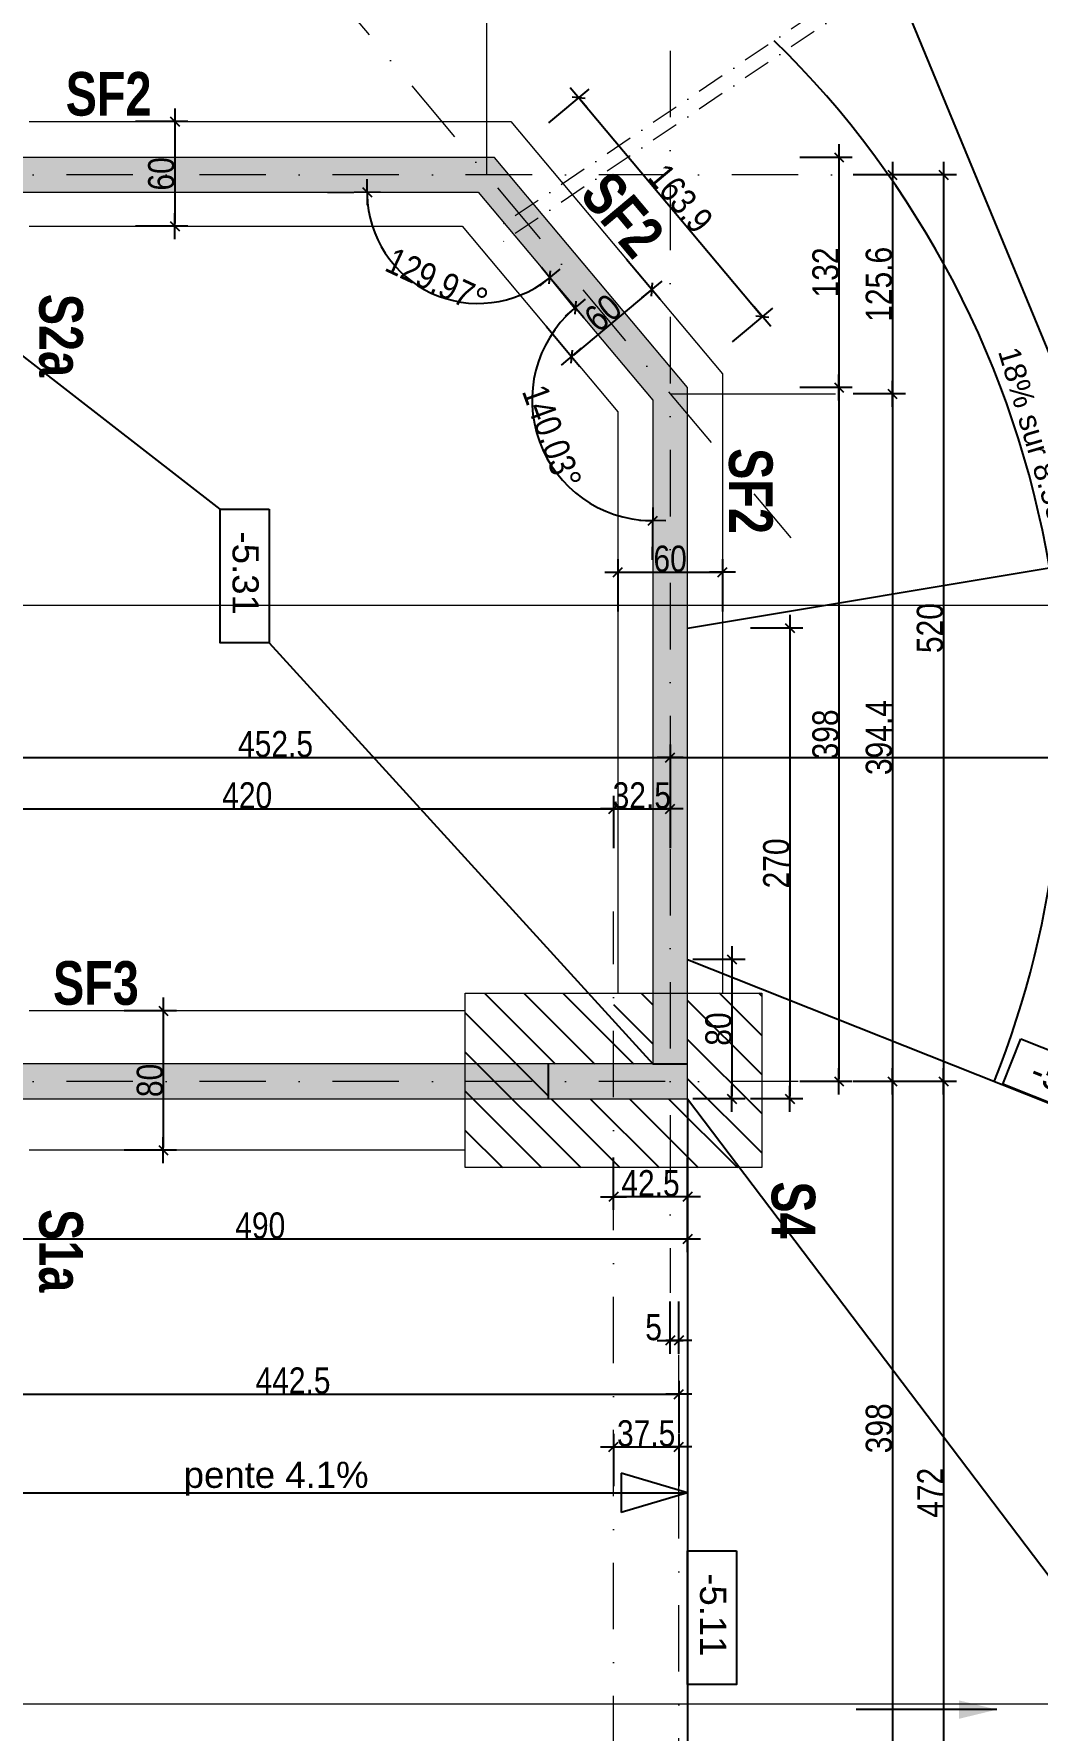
# Model space of a CAD drawing. Header units: centimetres. Extents: x -4990 to 114398, y -61489 to -12305.
# Drawn here: x 66412 to 66987, y -19678 to -18705 of the extents above; entities that cross this region are included whole.
import ezdxf
from ezdxf.enums import TextEntityAlignment as Align

# ---------------------------------------------------------------- set-up
doc = ezdxf.new("R2010")
doc.units = ezdxf.units.CM
doc.header["$LTSCALE"] = 0.5
for name, pattern in [('CACHEX2', [19.05, 12.7, -6.35]), ('TIRETPT2', [12.7, 6.35, -3.175, 0, -3.175]), ('TIRETPTX2', [50.8, 25.4, -12.7, 0, -12.7])]:
    doc.linetypes.add(name, pattern=pattern)
doc.layers.get('DEFPOINTS').update_dxf_attribs({"linetype": 'CONTINUOUS'})
for name, color, linetype in [('01_cote_gen', 4, 'CONTINUOUS'), ('01_poch_murs', 253, 'CONTINUOUS'), ('01_poch_poteaux', 250, 'CONTINUOUS'), ('01_poch_Semelles', 253, 'CONTINUOUS'), ('01_texte', 230, 'CONTINUOUS'), ('AA_COTES', 2, 'CONTINUOUS')]:
    doc.layers.add(name, color=color, linetype=linetype)
for name, color, linetype, lineweight in [('01_murs_coup', 5, 'CONTINUOUS', 60), ('01_sem', 42, 'CONTINUOUS', 15), ('01_tram_axes', 2, 'TIRETPTX2', 9)]:
    doc.layers.add(name, color=color, linetype=linetype, lineweight=lineweight)
doc.styles.add('ARIAL', font='arial.ttf')
doc.styles.add('impact', font='impact.ttf')
doc.styles.get("Standard").update_dxf_attribs({"font": 'arial.ttf'})
doc.styles.add('STYLE2', font='ARIALN.TTF')
doc.dimstyles.new('JB50', dxfattribs={"dimscale": 0.1, "dimtxt": 150, "dimasz": 15, "dimexe": 0.1, "dimexo": 0.1, "dimgap": 0.09, "dimtad": 1, "dimdec": 1, "dimdsep": 46, "dimtxsty": 'STYLE2', "dimblk1": 'BOND_G', "dimblk2": 'BOND_D', "dimsah": 1, "dimcen": 1.5, "dimdle": 0.01, "dimse1": 1, "dimse2": 1, "dimclrd": 4, "dimclre": 2, "dimclrt": 6, "dimazin": 2, "dimtfac": 2.333333, "dimtdec": 1, "dimtix": 1, "dimtmove": 2, "dimatfit": 3, "dimldrblk": 'BOND_G', "dimfxl": 1, "dimtolj": 1, "dimtzin": 0, "dimarcsym": 0})

# ---------------------------------------------------------------- blocks, each defined once
blk = doc.blocks.new('BOND_G')
at = {"layer": 'AA_COTES', "color": 0}
for p, q in [((0, -5), (0, 15)), ((5, 0), (-5, 0)), ((1.77, 1.77), (-1.77, -1.77))]:
    blk.add_line(p, q, dxfattribs=at)
blk = doc.blocks.new('BOND_D')
at = {"layer": 'AA_COTES', "color": 0}
for p, q in [((5, 0), (-5, 0)), ((-1.77, -1.77), (1.77, 1.77)), ((0, 5), (0, -15))]:
    blk.add_line(p, q, dxfattribs=at)
blk = doc.blocks.new('*D1117')
at = {"layer": '01_cote_gen', "color": 4, "lineweight": -2, "transparency": 16777216}
blk.add_line((66933.1, -18787.37), (66933.1, -19304.37), dxfattribs=at)
at = {"layer": 'DEFPOINTS', "color": 0, "transparency": 16777216}
for p in [(66922.54, -18785.87), (66922.54, -19305.87), (66933.1, -19305.87)]:
    blk.add_point(p, dxfattribs=at)
at = {"layer": '01_cote_gen', "color": 4, "lineweight": -2, "transparency": 16777216, "xscale": 1.5, "yscale": 1.5, "zscale": 1.5}
for name, p, rotation in [('BOND_G', (66933.1, -18785.87), 90), ('BOND_D', (66933.1, -19305.87), 270)]:
    blk.add_blockref(name, p, dxfattribs=dict(at, rotation=rotation))
at = {"layer": '01_cote_gen', "color": 6, "transparency": 16777216, "insert": (66925.43, -19045.87), "char_height": 15, "attachment_point": 5, "rotation": 90, "style": 'STYLE2'}
blk.add_mtext('\\A1;520', dxfattribs=at)
blk = doc.blocks.new('*D1118')
at = {"layer": '01_cote_gen', "color": 4, "lineweight": -2, "transparency": 16777216}
blk.add_line((66933.1, -19307.37), (66933.1, -19776.37), dxfattribs=at)
at = {"layer": 'DEFPOINTS', "color": 0, "transparency": 16777216}
for p in [(66910.6, -19305.87), (66910.6, -19777.87), (66933.1, -19777.87)]:
    blk.add_point(p, dxfattribs=at)
at = {"layer": '01_cote_gen', "color": 4, "lineweight": -2, "transparency": 16777216, "xscale": 1.5, "yscale": 1.5, "zscale": 1.5}
for name, p, rotation in [('BOND_G', (66933.1, -19305.87), 90), ('BOND_D', (66933.1, -19777.87), 270)]:
    blk.add_blockref(name, p, dxfattribs=dict(at, rotation=rotation))
at = {"layer": '01_cote_gen', "color": 6, "transparency": 16777216, "insert": (66925.56, -19541.87), "char_height": 15, "attachment_point": 5, "rotation": 90, "style": 'STYLE2'}
blk.add_mtext('\\A1;472', dxfattribs=at)
blk = doc.blocks.new('*D1128')
at = {"layer": '01_cote_gen', "color": 4, "lineweight": -2, "transparency": 16777216}
blk.add_line((66873.23, -18777.37), (66873.23, -18906.36), dxfattribs=at)
at = {"layer": 'DEFPOINTS', "color": 0, "transparency": 16777216}
for p in [(66647.24, -18775.87), (66757.9, -18907.86), (66873.23, -18907.86)]:
    blk.add_point(p, dxfattribs=at)
at = {"layer": '01_cote_gen', "color": 4, "lineweight": -2, "transparency": 16777216, "xscale": 1.5, "yscale": 1.5, "zscale": 1.5}
for name, p, rotation in [('BOND_G', (66873.23, -18775.87), 90), ('BOND_D', (66873.23, -18907.86), 270)]:
    blk.add_blockref(name, p, dxfattribs=dict(at, rotation=rotation))
at = {"layer": '01_cote_gen', "color": 6, "transparency": 16777216, "insert": (66865.56, -18841.87), "char_height": 15, "attachment_point": 5, "rotation": 90, "style": 'STYLE2'}
blk.add_mtext('\\A1;132', dxfattribs=at)
blk = doc.blocks.new('*D1129')
at = {"layer": '01_cote_gen', "color": 4, "lineweight": -2, "transparency": 16777216}
blk.add_line((66873.23, -18909.36), (66873.23, -19304.37), dxfattribs=at)
at = {"layer": 'DEFPOINTS', "color": 0, "transparency": 16777216}
for p in [(66850.73, -18907.86), (66873.23, -19305.87), (66882.1, -19305.87)]:
    blk.add_point(p, dxfattribs=at)
at = {"layer": '01_cote_gen', "color": 4, "lineweight": -2, "transparency": 16777216, "xscale": 1.5, "yscale": 1.5, "zscale": 1.5}
for name, p, rotation in [('BOND_G', (66873.23, -18907.86), 90), ('BOND_D', (66873.23, -19305.87), 270)]:
    blk.add_blockref(name, p, dxfattribs=dict(at, rotation=rotation))
at = {"layer": '01_cote_gen', "color": 6, "transparency": 16777216, "insert": (66865.56, -19106.87), "char_height": 15, "attachment_point": 5, "rotation": 90, "style": 'STYLE2'}
blk.add_mtext('\\A1;398', dxfattribs=at)
blk = doc.blocks.new('*D1130')
at = {"layer": '01_cote_gen', "color": 4, "lineweight": -2, "transparency": 16777216}
blk.add_line((66903.83, -18913), (66903.83, -19304.37), dxfattribs=at)
at = {"layer": 'DEFPOINTS', "color": 0, "transparency": 16777216}
for p in [(66891.32, -18911.5), (66881.44, -19305.87), (66903.83, -19305.87)]:
    blk.add_point(p, dxfattribs=at)
at = {"layer": '01_cote_gen', "color": 4, "lineweight": -2, "transparency": 16777216, "xscale": 1.5, "yscale": 1.5, "zscale": 1.5}
for name, p, rotation in [('BOND_G', (66903.83, -18911.5), 90), ('BOND_D', (66903.83, -19305.87), 270)]:
    blk.add_blockref(name, p, dxfattribs=dict(at, rotation=rotation))
at = {"layer": '01_cote_gen', "color": 6, "transparency": 16777216, "insert": (66896.16, -19108.68), "char_height": 15, "attachment_point": 5, "rotation": 90, "style": 'STYLE2'}
blk.add_mtext('\\A1;394.4', dxfattribs=at)
blk = doc.blocks.new('*D1131')
at = {"layer": '01_cote_gen', "color": 4, "lineweight": -2, "transparency": 16777216}
blk.add_line((66903.83, -18787.37), (66903.83, -18910), dxfattribs=at)
at = {"layer": 'DEFPOINTS', "color": 0, "transparency": 16777216}
for p in [(66877.67, -18785.87), (66881.33, -18911.5), (66903.83, -18911.5)]:
    blk.add_point(p, dxfattribs=at)
at = {"layer": '01_cote_gen', "color": 4, "lineweight": -2, "transparency": 16777216, "xscale": 1.5, "yscale": 1.5, "zscale": 1.5}
for name, p, rotation in [('BOND_G', (66903.83, -18785.87), 90), ('BOND_D', (66903.83, -18911.5), 270)]:
    blk.add_blockref(name, p, dxfattribs=dict(at, rotation=rotation))
at = {"layer": '01_cote_gen', "color": 6, "transparency": 16777216, "insert": (66896.16, -18848.68), "char_height": 15, "attachment_point": 5, "rotation": 90, "style": 'STYLE2'}
blk.add_mtext('\\A1;125.6', dxfattribs=at)
blk = doc.blocks.new('*D1154')
at = {"layer": '01_cote_gen', "color": 4, "lineweight": -2, "transparency": 16777216}
blk.add_line((66903.83, -19307.37), (66903.83, -19702.36), dxfattribs=at)
at = {"layer": 'DEFPOINTS', "color": 0, "transparency": 16777216}
for p in [(66896.33, -19305.87), (66880.9, -19703.86), (66903.83, -19703.86)]:
    blk.add_point(p, dxfattribs=at)
at = {"layer": '01_cote_gen', "color": 4, "lineweight": -2, "transparency": 16777216, "xscale": 1.5, "yscale": 1.5, "zscale": 1.5}
for name, p, rotation in [('BOND_G', (66903.83, -19305.87), 90), ('BOND_D', (66903.83, -19703.86), 270)]:
    blk.add_blockref(name, p, dxfattribs=dict(at, rotation=rotation))
at = {"layer": '01_cote_gen', "color": 6, "transparency": 16777216, "insert": (66896.16, -19504.87), "char_height": 15, "attachment_point": 5, "rotation": 90, "style": 'STYLE2'}
blk.add_mtext('\\A1;398', dxfattribs=at)
blk = doc.blocks.new('*D1159')
at = {"layer": '01_cote_gen', "color": 4, "lineweight": -2, "transparency": 16777216}
blk.add_line((66811.85, -19237.38), (66811.85, -19314.37), dxfattribs=at)
at = {"layer": 'DEFPOINTS', "color": 0, "transparency": 16777216}
for p in [(66755.41, -19235.88), (66755.41, -19315.87), (66811.85, -19315.87)]:
    blk.add_point(p, dxfattribs=at)
at = {"layer": '01_cote_gen', "color": 4, "lineweight": -2, "transparency": 16777216, "xscale": 1.5, "yscale": 1.5, "zscale": 1.5}
for name, p, rotation in [('BOND_G', (66811.85, -19235.88), 90), ('BOND_D', (66811.85, -19315.87), 270)]:
    blk.add_blockref(name, p, dxfattribs=dict(at, rotation=rotation))
at = {"layer": '01_cote_gen', "color": 6, "transparency": 16777216, "insert": (66804.19, -19275.87), "char_height": 15, "attachment_point": 5, "rotation": 90, "style": 'STYLE2'}
blk.add_mtext('\\A1;80', dxfattribs=at)
blk = doc.blocks.new('*D1171')
at = {"layer": '01_cote_gen', "color": 4, "lineweight": -2, "transparency": 16777216}
blk.add_line((66325.41, -19120.13), (66774.9, -19120.13), dxfattribs=at)
at = {"layer": 'DEFPOINTS', "color": 0, "transparency": 16777216}
for p in [(66776.4, -19120.13), (66323.91, -19198.39), (66776.4, -19198.39)]:
    blk.add_point(p, dxfattribs=at)
at = {"layer": '01_cote_gen', "color": 4, "lineweight": -2, "transparency": 16777216, "xscale": 1.5, "yscale": 1.5, "zscale": 1.5, "rotation": 180}
blk.add_blockref('BOND_G', (66323.91, -19120.13), dxfattribs=at)
at = {"layer": '01_cote_gen', "color": 4, "lineweight": -2, "transparency": 16777216, "xscale": 1.5, "yscale": 1.5, "zscale": 1.5}
blk.add_blockref('BOND_D', (66776.4, -19120.13), dxfattribs=at)
at = {"layer": '01_cote_gen', "color": 6, "transparency": 16777216, "insert": (66550.15, -19112.46), "char_height": 15, "attachment_point": 5, "style": 'STYLE2'}
blk.add_mtext('\\A1;452.5', dxfattribs=at)
blk = doc.blocks.new('*D1174')
at = {"layer": '01_cote_gen', "color": 4, "lineweight": -2, "transparency": 16777216}
blk.add_line((66777.9, -19120.13), (67224.91, -19120.13), dxfattribs=at)
at = {"layer": 'DEFPOINTS', "color": 0, "transparency": 16777216}
for p in [(67226.41, -19095.93), (67226.41, -19120.13), (66776.4, -19183.51)]:
    blk.add_point(p, dxfattribs=at)
at = {"layer": '01_cote_gen', "color": 4, "lineweight": -2, "transparency": 16777216, "xscale": 1.5, "yscale": 1.5, "zscale": 1.5, "rotation": 180}
blk.add_blockref('BOND_G', (66776.4, -19120.13), dxfattribs=at)
at = {"layer": '01_cote_gen', "color": 4, "lineweight": -2, "transparency": 16777216, "xscale": 1.5, "yscale": 1.5, "zscale": 1.5}
blk.add_blockref('BOND_D', (67226.41, -19120.13), dxfattribs=at)
at = {"layer": '01_cote_gen', "color": 6, "transparency": 16777216, "insert": (67040.02, -19112.46), "char_height": 15, "attachment_point": 5, "style": 'STYLE2'}
blk.add_mtext('\\A1;450', dxfattribs=at)
blk = doc.blocks.new('*D1175')
at = {"layer": '01_cote_gen', "color": 4, "lineweight": -2, "transparency": 16777216}
blk.add_line((66325.41, -19149.61), (66742.4, -19149.61), dxfattribs=at)
at = {"layer": 'DEFPOINTS', "color": 0, "transparency": 16777216}
for p in [(66743.9, -19149.61), (66323.91, -19196.23), (66743.9, -19331.37)]:
    blk.add_point(p, dxfattribs=at)
at = {"layer": '01_cote_gen', "color": 4, "lineweight": -2, "transparency": 16777216, "xscale": 1.5, "yscale": 1.5, "zscale": 1.5, "rotation": 180}
blk.add_blockref('BOND_G', (66323.91, -19149.61), dxfattribs=at)
at = {"layer": '01_cote_gen', "color": 4, "lineweight": -2, "transparency": 16777216, "xscale": 1.5, "yscale": 1.5, "zscale": 1.5}
blk.add_blockref('BOND_D', (66743.9, -19149.61), dxfattribs=at)
at = {"layer": '01_cote_gen', "color": 6, "transparency": 16777216, "insert": (66533.9, -19141.94), "char_height": 15, "attachment_point": 5, "style": 'STYLE2'}
blk.add_mtext('\\A1;420', dxfattribs=at)
blk = doc.blocks.new('*D1176')
at = {"layer": '01_cote_gen', "color": 4, "lineweight": -2, "transparency": 16777216}
blk.add_line((66745.4, -19149.61), (66774.9, -19149.61), dxfattribs=at)
at = {"layer": 'DEFPOINTS', "color": 0, "transparency": 16777216}
for p in [(66776.4, -19149.61), (66776.4, -19199.76), (66743.9, -19230.68)]:
    blk.add_point(p, dxfattribs=at)
at = {"layer": '01_cote_gen', "color": 4, "lineweight": -2, "transparency": 16777216, "xscale": 1.5, "yscale": 1.5, "zscale": 1.5, "rotation": 180}
blk.add_blockref('BOND_G', (66743.9, -19149.61), dxfattribs=at)
at = {"layer": '01_cote_gen', "color": 4, "lineweight": -2, "transparency": 16777216, "xscale": 1.5, "yscale": 1.5, "zscale": 1.5}
blk.add_blockref('BOND_D', (66776.4, -19149.61), dxfattribs=at)
at = {"layer": '01_cote_gen', "color": 6, "transparency": 16777216, "insert": (66760.15, -19141.94), "char_height": 15, "attachment_point": 5, "style": 'STYLE2'}
blk.add_mtext('\\A1;32.5', dxfattribs=at)
blk = doc.blocks.new('*D1188')
at = {"layer": '01_cote_gen', "color": 4, "lineweight": -2, "transparency": 16777216}
blk.add_arc((66666.41, -18795.87), 63.79, 181.34741, 308.62652, dxfattribs=at)
at = {"layer": 'DEFPOINTS', "color": 0, "transparency": 16777216}
for p in [(66614.06, -18795.87), (66666.41, -18795.87), (66620.01, -18839.63), (66708.22, -18845.73)]:
    blk.add_point(p, dxfattribs=at)
at = {"layer": '01_cote_gen', "color": 4, "lineweight": -2, "transparency": 16777216, "xscale": 1.5, "yscale": 1.5, "zscale": 1.5}
for name, p, rotation in [('BOND_G', (66602.63, -18795.87), 90.67370436714151), ('BOND_D', (66707.39, -18844.75), 39.30022765402801)]:
    blk.add_blockref(name, p, dxfattribs=dict(at, rotation=rotation))
at = {"layer": '01_cote_gen', "color": 6, "transparency": 16777216, "insert": (66642.68, -18846.72), "char_height": 15, "attachment_point": 5, "rotation": 334.98697, "style": 'STYLE2'}
blk.add_mtext('\\A1;129.97°', dxfattribs=at)
blk = doc.blocks.new('*D1189')
at = {"layer": '01_cote_gen', "color": 4, "lineweight": -2, "transparency": 16777216}
blk.add_arc((66766.4, -18915.14), 69.14, 131.21692, 268.75701, dxfattribs=at)
at = {"layer": 'DEFPOINTS', "color": 0, "transparency": 16777216}
for p in [(66739.96, -18883.59), (66697.38, -18911.1), (66766.4, -18915.14), (66766.4, -18979.36)]:
    blk.add_point(p, dxfattribs=at)
at = {"layer": '01_cote_gen', "color": 4, "lineweight": -2, "transparency": 16777216, "xscale": 1.5, "yscale": 1.5, "zscale": 1.5}
for name, p, rotation in [('BOND_G', (66721.98, -18862.15), 40.59542675352224), ('BOND_D', (66766.4, -18984.28), 359.3785052678512)]:
    blk.add_blockref(name, p, dxfattribs=dict(at, rotation=rotation))
at = {"layer": '01_cote_gen', "color": 6, "transparency": 16777216, "insert": (66708.63, -18936.15), "char_height": 15, "attachment_point": 5, "rotation": 289.98697, "style": 'STYLE2'}
blk.add_mtext('\\A1;140.03°', dxfattribs=at)
blk = doc.blocks.new('*D1190')
at = {"layer": '01_cote_gen', "color": 4, "lineweight": -2, "transparency": 16777216}
blk.add_line((66310.4, -18580.26), (66669.58, -18580.26), dxfattribs=at)
at = {"layer": 'DEFPOINTS', "color": 0, "transparency": 16777216}
for p in [(66671.08, -18580.26), (66308.9, -18621.18), (66671.08, -18785.87)]:
    blk.add_point(p, dxfattribs=at)
at = {"layer": '01_cote_gen', "color": 4, "lineweight": -2, "transparency": 16777216, "xscale": 1.5, "yscale": 1.5, "zscale": 1.5, "rotation": 180}
blk.add_blockref('BOND_G', (66308.9, -18580.26), dxfattribs=at)
at = {"layer": '01_cote_gen', "color": 4, "lineweight": -2, "transparency": 16777216, "xscale": 1.5, "yscale": 1.5, "zscale": 1.5}
blk.add_blockref('BOND_D', (66671.08, -18580.26), dxfattribs=at)
at = {"layer": '01_cote_gen', "color": 6, "transparency": 16777216, "insert": (66489.99, -18572.59), "char_height": 15, "attachment_point": 5, "style": 'STYLE2'}
blk.add_mtext('\\A1;362.2', dxfattribs=at)
blk = doc.blocks.new('*D1192')
at = {"layer": '01_cote_gen', "color": 4, "lineweight": -2, "transparency": 16777216}
blk.add_line((66724.91, -18742.69), (66828.31, -18866.03), dxfattribs=at)
at = {"layer": 'DEFPOINTS', "color": 0, "transparency": 16777216}
for p in [(66678, -18780.06), (66829.27, -18867.18), (66783.32, -18905.7)]:
    blk.add_point(p, dxfattribs=at)
at = {"layer": '01_cote_gen', "color": 4, "lineweight": -2, "transparency": 16777216, "xscale": 1.5, "yscale": 1.5, "zscale": 1.5}
for name, p, rotation in [('BOND_G', (66723.95, -18741.54), 129.9739320211876), ('BOND_D', (66829.27, -18867.18), 309.9739320211876)]:
    blk.add_blockref(name, p, dxfattribs=dict(at, rotation=rotation))
at = {"layer": '01_cote_gen', "color": 6, "transparency": 16777216, "insert": (66782.49, -18799.43), "char_height": 15, "attachment_point": 5, "rotation": 309.97393, "style": 'STYLE2'}
blk.add_mtext('\\A1;163.9', dxfattribs=at)
blk = doc.blocks.new('*D1193')
at = {"layer": '01_cote_gen', "color": 4, "lineweight": -2, "transparency": 16777216}
blk.add_line((66310.4, -18611.75), (66674.24, -18611.75), dxfattribs=at)
at = {"layer": 'DEFPOINTS', "color": 0, "transparency": 16777216}
for p in [(66675.74, -18611.75), (66308.9, -18667.67), (66675.74, -18775.87)]:
    blk.add_point(p, dxfattribs=at)
at = {"layer": '01_cote_gen', "color": 4, "lineweight": -2, "transparency": 16777216, "xscale": 1.5, "yscale": 1.5, "zscale": 1.5, "rotation": 180}
blk.add_blockref('BOND_G', (66308.9, -18611.75), dxfattribs=at)
at = {"layer": '01_cote_gen', "color": 4, "lineweight": -2, "transparency": 16777216, "xscale": 1.5, "yscale": 1.5, "zscale": 1.5}
blk.add_blockref('BOND_D', (66675.74, -18611.75), dxfattribs=at)
at = {"layer": '01_cote_gen', "color": 6, "transparency": 16777216, "insert": (66492.32, -18604.08), "char_height": 15, "attachment_point": 5, "style": 'STYLE2'}
blk.add_mtext('\\A1;366.8', dxfattribs=at)
blk = doc.blocks.new('*D1194')
at = {"layer": '01_cote_gen', "color": 4, "lineweight": -2, "transparency": 16777216}
blk.add_line((66677.24, -18611.75), (66784.9, -18611.75), dxfattribs=at)
at = {"layer": 'DEFPOINTS', "color": 0, "transparency": 16777216}
for p in [(66786.4, -18611.75), (66675.74, -18634.25), (66786.4, -18970.5)]:
    blk.add_point(p, dxfattribs=at)
at = {"layer": '01_cote_gen', "color": 4, "lineweight": -2, "transparency": 16777216, "xscale": 1.5, "yscale": 1.5, "zscale": 1.5, "rotation": 180}
blk.add_blockref('BOND_G', (66675.74, -18611.75), dxfattribs=at)
at = {"layer": '01_cote_gen', "color": 4, "lineweight": -2, "transparency": 16777216, "xscale": 1.5, "yscale": 1.5, "zscale": 1.5}
blk.add_blockref('BOND_D', (66786.4, -18611.75), dxfattribs=at)
at = {"layer": '01_cote_gen', "color": 6, "transparency": 16777216, "insert": (66731.07, -18604.08), "char_height": 15, "attachment_point": 5, "style": 'STYLE2'}
blk.add_mtext('\\A1;110.7', dxfattribs=at)
blk = doc.blocks.new('*D1222')
at = {"layer": '01_cote_gen', "color": 4, "lineweight": -2, "transparency": 16777216}
blk.add_line((66340.4, -19485.24), (66779.9, -19485.24), dxfattribs=at)
at = {"layer": 'DEFPOINTS', "color": 0, "transparency": 16777216}
for p in [(66781.4, -19462.75), (66781.4, -19485.24), (66338.9, -19514.75)]:
    blk.add_point(p, dxfattribs=at)
at = {"layer": '01_cote_gen', "color": 4, "lineweight": -2, "transparency": 16777216, "xscale": 1.5, "yscale": 1.5, "zscale": 1.5, "rotation": 180}
blk.add_blockref('BOND_G', (66338.9, -19485.24), dxfattribs=at)
at = {"layer": '01_cote_gen', "color": 4, "lineweight": -2, "transparency": 16777216, "xscale": 1.5, "yscale": 1.5, "zscale": 1.5}
blk.add_blockref('BOND_D', (66781.4, -19485.24), dxfattribs=at)
at = {"layer": '01_cote_gen', "color": 6, "transparency": 16777216, "insert": (66560.15, -19477.57), "char_height": 15, "attachment_point": 5, "style": 'STYLE2'}
blk.add_mtext('\\A1;442.5', dxfattribs=at)
blk = doc.blocks.new('*D1223')
at = {"layer": '01_cote_gen', "color": 4, "lineweight": -2, "transparency": 16777216}
blk.add_line((66779.9, -19454.58), (66777.9, -19454.58), dxfattribs=at)
at = {"layer": 'DEFPOINTS', "color": 0, "transparency": 16777216}
for p in [(66776.4, -19415.79), (66776.4, -19454.58), (66781.4, -19462.75)]:
    blk.add_point(p, dxfattribs=at)
at = {"layer": '01_cote_gen', "color": 4, "lineweight": -2, "transparency": 16777216, "xscale": 1.5, "yscale": 1.5, "zscale": 1.5, "rotation": 180}
blk.add_blockref('BOND_D', (66776.4, -19454.58), dxfattribs=at)
at = {"layer": '01_cote_gen', "color": 4, "lineweight": -2, "transparency": 16777216, "xscale": 1.5, "yscale": 1.5, "zscale": 1.5}
blk.add_blockref('BOND_G', (66781.4, -19454.58), dxfattribs=at)
at = {"layer": '01_cote_gen', "color": 6, "transparency": 16777216, "insert": (66766.91, -19446.94), "char_height": 15, "attachment_point": 5, "style": 'STYLE2'}
blk.add_mtext('\\A1;5', dxfattribs=at)
blk = doc.blocks.new('*D1224')
at = {"layer": '01_cote_gen', "color": 4, "lineweight": -2, "transparency": 16777216}
blk.add_line((66745.4, -19515.53), (66779.9, -19515.53), dxfattribs=at)
at = {"layer": 'DEFPOINTS', "color": 0, "transparency": 16777216}
for p in [(66781.4, -19515.53), (66743.9, -19607.76), (66781.4, -19614.54)]:
    blk.add_point(p, dxfattribs=at)
at = {"layer": '01_cote_gen', "color": 4, "lineweight": -2, "transparency": 16777216, "xscale": 1.5, "yscale": 1.5, "zscale": 1.5, "rotation": 180}
blk.add_blockref('BOND_G', (66743.9, -19515.53), dxfattribs=at)
at = {"layer": '01_cote_gen', "color": 4, "lineweight": -2, "transparency": 16777216, "xscale": 1.5, "yscale": 1.5, "zscale": 1.5}
blk.add_blockref('BOND_D', (66781.4, -19515.53), dxfattribs=at)
at = {"layer": '01_cote_gen', "color": 6, "transparency": 16777216, "insert": (66762.65, -19507.86), "char_height": 15, "attachment_point": 5, "style": 'STYLE2'}
blk.add_mtext('\\A1;37.5', dxfattribs=at)
blk = doc.blocks.new('*D1225')
at = {"layer": '01_cote_gen', "color": 4, "lineweight": -2, "transparency": 16777216}
blk.add_line((66784.9, -19372.06), (66745.4, -19372.06), dxfattribs=at)
at = {"layer": 'DEFPOINTS', "color": 0, "transparency": 16777216}
for p in [(66743.9, -19359.06), (66786.4, -19359.06), (66743.9, -19372.06)]:
    blk.add_point(p, dxfattribs=at)
at = {"layer": '01_cote_gen', "color": 4, "lineweight": -2, "transparency": 16777216, "xscale": 1.5, "yscale": 1.5, "zscale": 1.5, "rotation": 180}
blk.add_blockref('BOND_D', (66743.9, -19372.06), dxfattribs=at)
at = {"layer": '01_cote_gen', "color": 4, "lineweight": -2, "transparency": 16777216, "xscale": 1.5, "yscale": 1.5, "zscale": 1.5}
blk.add_blockref('BOND_G', (66786.4, -19372.06), dxfattribs=at)
at = {"layer": '01_cote_gen', "color": 6, "transparency": 16777216, "insert": (66765.15, -19364.39), "char_height": 15, "attachment_point": 5, "style": 'STYLE2'}
blk.add_mtext('\\A1;42.5', dxfattribs=at)
blk = doc.blocks.new('*D1226')
at = {"layer": '01_cote_gen', "color": 4, "lineweight": -2, "transparency": 16777216}
blk.add_line((66784.9, -19396.33), (66297.9, -19396.33), dxfattribs=at)
at = {"layer": 'DEFPOINTS', "color": 0, "transparency": 16777216}
for p in [(66296.4, -19385.06), (66786.4, -19385.06), (66296.4, -19396.33)]:
    blk.add_point(p, dxfattribs=at)
at = {"layer": '01_cote_gen', "color": 4, "lineweight": -2, "transparency": 16777216, "xscale": 1.5, "yscale": 1.5, "zscale": 1.5, "rotation": 180}
blk.add_blockref('BOND_D', (66296.4, -19396.33), dxfattribs=at)
at = {"layer": '01_cote_gen', "color": 4, "lineweight": -2, "transparency": 16777216, "xscale": 1.5, "yscale": 1.5, "zscale": 1.5}
blk.add_blockref('BOND_G', (66786.4, -19396.33), dxfattribs=at)
at = {"layer": '01_cote_gen', "color": 6, "transparency": 16777216, "insert": (66541.4, -19388.66), "char_height": 15, "attachment_point": 5, "style": 'STYLE2'}
blk.add_mtext('\\A1;490', dxfattribs=at)
blk = doc.blocks.new('*D1308')
at = {"layer": '01_cote_gen', "color": 4, "lineweight": -2, "transparency": 16777216}
blk.add_line((66492.36, -18756.85), (66492.36, -18813.85), dxfattribs=at)
at = {"layer": 'DEFPOINTS', "color": 0, "transparency": 16777216}
for p in [(66489.7, -18755.35), (66489.7, -18815.35), (66492.36, -18815.35)]:
    blk.add_point(p, dxfattribs=at)
at = {"layer": '01_cote_gen', "color": 4, "lineweight": -2, "transparency": 16777216, "xscale": 1.5, "yscale": 1.5, "zscale": 1.5}
for name, p, rotation in [('BOND_G', (66492.36, -18755.35), 90), ('BOND_D', (66492.36, -18815.35), 270)]:
    blk.add_blockref(name, p, dxfattribs=dict(at, rotation=rotation))
at = {"layer": '01_cote_gen', "color": 6, "transparency": 16777216, "insert": (66484.69, -18785.35), "char_height": 15, "attachment_point": 5, "rotation": 90, "style": 'STYLE2'}
blk.add_mtext('\\A1;60', dxfattribs=at)
blk = doc.blocks.new('*D1309')
at = {"layer": '01_cote_gen', "color": 4, "lineweight": -2, "transparency": 16777216}
blk.add_line((66764.68, -18852.63), (66720.99, -18889.25), dxfattribs=at)
at = {"layer": 'DEFPOINTS', "color": 0, "transparency": 16777216}
for p in [(66759.05, -18843.58), (66713.06, -18882.13), (66719.84, -18890.22)]:
    blk.add_point(p, dxfattribs=at)
at = {"layer": '01_cote_gen', "color": 4, "lineweight": -2, "transparency": 16777216, "xscale": 1.5, "yscale": 1.5, "zscale": 1.5}
for name, p, rotation in [('BOND_G', (66765.82, -18851.67), 39.97393202118655), ('BOND_D', (66719.84, -18890.22), 219.9739320211866)]:
    blk.add_blockref(name, p, dxfattribs=dict(at, rotation=rotation))
at = {"layer": '01_cote_gen', "color": 6, "transparency": 16777216, "insert": (66737.91, -18865.07), "char_height": 15, "attachment_point": 5, "rotation": 39.97393, "style": 'STYLE2'}
blk.add_mtext('\\A1;60', dxfattribs=at)
blk = doc.blocks.new('*D1310')
at = {"layer": '01_cote_gen', "color": 4, "lineweight": -2, "transparency": 16777216}
blk.add_line((66747.9, -19013.85), (66804.9, -19013.85), dxfattribs=at)
at = {"layer": 'DEFPOINTS', "color": 0, "transparency": 16777216}
for p in [(66746.4, -19013.85), (66806.4, -19013.85), (66806.4, -19013.85)]:
    blk.add_point(p, dxfattribs=at)
at = {"layer": '01_cote_gen', "color": 4, "lineweight": -2, "transparency": 16777216, "xscale": 1.5, "yscale": 1.5, "zscale": 1.5, "rotation": 180}
blk.add_blockref('BOND_G', (66746.4, -19013.85), dxfattribs=at)
at = {"layer": '01_cote_gen', "color": 4, "lineweight": -2, "transparency": 16777216, "xscale": 1.5, "yscale": 1.5, "zscale": 1.5}
blk.add_blockref('BOND_D', (66806.4, -19013.85), dxfattribs=at)
at = {"layer": '01_cote_gen', "color": 6, "transparency": 16777216, "insert": (66776.4, -19006.19), "char_height": 15, "attachment_point": 5, "style": 'STYLE2'}
blk.add_mtext('\\A1;60', dxfattribs=at)
blk = doc.blocks.new('*D1311')
at = {"layer": '01_cote_gen', "color": 4, "lineweight": -2, "transparency": 16777216}
blk.add_line((66485.81, -19266.85), (66485.81, -19343.85), dxfattribs=at)
at = {"layer": 'DEFPOINTS', "color": 0, "transparency": 16777216}
for p in [(66481.45, -19265.35), (66481.45, -19345.35), (66485.81, -19345.35)]:
    blk.add_point(p, dxfattribs=at)
at = {"layer": '01_cote_gen', "color": 4, "lineweight": -2, "transparency": 16777216, "xscale": 1.5, "yscale": 1.5, "zscale": 1.5}
for name, p, rotation in [('BOND_G', (66485.81, -19265.35), 90), ('BOND_D', (66485.81, -19345.35), 270)]:
    blk.add_blockref(name, p, dxfattribs=dict(at, rotation=rotation))
at = {"layer": '01_cote_gen', "color": 6, "transparency": 16777216, "insert": (66478.15, -19305.35), "char_height": 15, "attachment_point": 5, "rotation": 90, "style": 'STYLE2'}
blk.add_mtext('\\A1;80', dxfattribs=at)
blk = doc.blocks.new('*D1346')
at = {"layer": '01_poch_murs', "color": 4, "lineweight": -2, "transparency": 16777216}
blk.add_line((66844.99, -19047.34), (66844.99, -19314.37), dxfattribs=at)
at = {"layer": 'DEFPOINTS', "color": 0, "transparency": 16777216}
for p in [(66786.4, -19045.84), (66819.35, -19315.87), (66844.99, -19315.87)]:
    blk.add_point(p, dxfattribs=at)
at = {"layer": '01_poch_murs', "color": 4, "lineweight": -2, "transparency": 16777216, "xscale": 1.5, "yscale": 1.5, "zscale": 1.5}
for name, p, rotation in [('BOND_G', (66844.99, -19045.84), 90), ('BOND_D', (66844.99, -19315.87), 270)]:
    blk.add_blockref(name, p, dxfattribs=dict(at, rotation=rotation))
at = {"layer": '01_poch_murs', "color": 6, "transparency": 16777216, "insert": (66837.33, -19180.85), "char_height": 15, "attachment_point": 5, "rotation": 90, "style": 'STYLE2'}
blk.add_mtext('\\A1;270', dxfattribs=at)

msp = doc.modelspace()

# ---------------------------------------------------------------- hatches: boundary and pattern name
at = {"layer": '01_poch_murs'}
h = msp.add_hatch(color=256, dxfattribs=at)
h.dxf.hatch_style = 1
h.paths.add_polyline_path([(66786.401, -19295.866), (66786.401, -18907.865), (66675.743, -18775.866), (66346.405, -18775.866), (66346.405, -18795.866), (66666.411, -18795.866), (66766.401, -18915.139), (66766.401, -19295.866)])
h.paths.add_polyline_path([(66286.405, -18775.866), (66286.405, -18389.154), (66266.405, -18388.69), (66266.405, -18775.866)])
h.paths.add_polyline_path([(66706.401, -19315.866), (66706.401, -19295.866), (66346.415, -19295.866), (66346.415, -19315.866)])
at = {"layer": '01_poch_poteaux'}
h = msp.add_hatch(color=256, dxfattribs=at)
h.dxf.hatch_style = 1
h.paths.add_polyline_path([(66776.401, -19305.866), (66776.401, -19295.866), (66766.401, -19295.866), (66743.901, -19295.866), (66743.901, -19305.866)])
h.paths.add_polyline_path([(66786.401, -19305.866), (66786.401, -19295.866), (66776.401, -19295.866), (66776.401, -19305.866)])
h.paths.add_polyline_path([(66786.401, -19315.866), (66786.401, -19305.866), (66776.401, -19305.866), (66776.401, -19315.866)])
h.paths.add_polyline_path([(66776.401, -19315.866), (66776.401, -19305.866), (66743.901, -19305.866), (66743.901, -19315.866)])
h.paths.add_polyline_path([(66743.901, -19315.866), (66743.901, -19305.866), (66706.401, -19305.866), (66706.401, -19315.866)])
h.paths.add_polyline_path([(66743.901, -19305.866), (66743.901, -19295.866), (66706.401, -19295.866), (66706.401, -19305.866)])
at = {"layer": '01_poch_Semelles', "linetype": 'CACHEX2', "ltscale": 2}
h = msp.add_hatch(dxfattribs=at)
h.set_pattern_fill('ANSI31', color=256, scale=5, angle=-90)
h.set_pattern_definition([(315, (86033.132, 37511.667), (11.22532, 11.22532), [])])
h.paths.add_polyline_path([(66828.901, -19305.866), (66828.901, -19255.346), (66786.401, -19255.346), (66786.401, -19305.866)])
h.paths.add_polyline_path([(66816.284, -19355.346), (66828.901, -19355.346), (66828.901, -19305.866), (66786.401, -19305.866), (66786.401, -19315.866)])
h.paths.add_polyline_path([(66816.284, -19355.346), (66786.401, -19315.866), (66786.401, -19355.346)])
h.paths.add_polyline_path([(66786.401, -19355.346), (66786.401, -19315.866), (66776.401, -19315.866), (66776.401, -19355.346)])
h.paths.add_polyline_path([(66776.401, -19355.346), (66776.401, -19315.866), (66743.901, -19315.866), (66743.901, -19355.346)])
h.paths.add_polyline_path([(66766.401, -19295.866), (66766.401, -19255.346), (66743.901, -19255.346), (66743.901, -19271.153)], flags=17)
h.paths.add_polyline_path([(66766.401, -19295.866), (66743.901, -19271.153), (66743.901, -19295.866)], flags=16)
h.paths.add_polyline_path([(66743.901, -19295.866), (66743.901, -19271.153), (66729.509, -19255.346), (66658.901, -19255.346), (66658.901, -19295.866)])
h.paths.add_polyline_path([(66743.901, -19355.346), (66743.901, -19315.866), (66658.901, -19315.866), (66658.901, -19355.346)])
h.paths.add_polyline_path([(66706.401, -19315.866), (66706.401, -19305.866), (66658.901, -19305.866), (66658.901, -19315.866)])
h.paths.add_polyline_path([(66706.401, -19305.866), (66706.401, -19295.866), (66658.901, -19295.866), (66658.901, -19305.866)])

# ---------------------------------------------------------------- linework, layer by layer
at = {"layer": '01_murs_coup', "linetype": 'Continuous', "lineweight": 0}
for p, q in [((66675.743, -18775.866), (66286.405, -18775.866)), ((66786.401, -18907.865), (66675.743, -18775.866)), ((66266.405, -18795.866), (66666.411, -18795.866)), ((66666.411, -18795.866), (66766.401, -18915.139)), ((66786.401, -19315.866), (66786.401, -18907.865)), ((66766.401, -18915.139), (66766.401, -19295.866)), ((64874.367, -19032.805), (67799.536, -19032.805)), ((66766.401, -19295.866), (66266.415, -19295.866)), ((66266.415, -19315.866), (66786.401, -19315.866)), ((65190.355, -19662.842), (67682.663, -19662.842))]:
    msp.add_line(p, q, dxfattribs=at)
at = {"layer": '01_poch_poteaux'}
for p, q in [((66706.401, -19295.866), (66706.401, -19315.866)), ((66766.401, -19295.866), (66786.401, -19295.866))]:
    msp.add_line(p, q, dxfattribs=at)
at = {"layer": '01_sem', "linetype": 'Continuous', "lineweight": 0}
for p, q in [((66671.077, -18600.992), (66671.077, -18785.866)), ((66408.905, -18755.346), (66685.075, -18755.346)), ((66685.075, -18755.346), (66806.401, -18900.071)), ((66408.905, -18815.346), (66657.079, -18815.346)), ((66657.079, -18815.346), (66746.401, -18921.893)), ((66806.401, -18900.071), (66806.401, -19255.346)), ((66776.401, -18911.502), (66871.194, -18911.502)), ((66746.401, -18921.893), (66746.401, -19255.346)), ((66658.901, -19265.346), (66408.908, -19265.346)), ((66658.901, -19345.346), (66408.908, -19345.346))]:
    msp.add_line(p, q, dxfattribs=at)
msp.add_lwpolyline([(66828.901, -19255.346), (66828.901, -19355.346), (66658.901, -19355.346), (66658.901, -19255.346)], close=True, dxfattribs=at)
at = {"layer": '01_texte'}
for p, q in [((67206.41, -19403.022), (66899.771, -18660.865)), ((66518.331, -18977.682), (66284.405, -18795.866)), ((66786.401, -19045.839), (67206.41, -18976.032)), ((66546.427, -19054.26), (66766.401, -19295.866)), ((66786.401, -19235.881), (67206.41, -19403.022)), ((66786.401, -19315.866), (66786.401, -19767.866)), ((66786.401, -19541.866), (66748.373, -19530.562)), ((66748.373, -19530.562), (66748.373, -19553.169)), ((66296.405, -19541.866), (66786.401, -19541.866)), ((66786.401, -19541.866), (66748.373, -19553.169)), ((66963.815, -19666.232), (66883.127, -19666.232))]:
    msp.add_line(p, q, dxfattribs=at)
at = {"layer": '01_texte', "linetype": 'Continuous', "ltscale": 4}
msp.add_line((66786.401, -19315.866), (67037.782, -19647.982), dxfattribs=at)
at = {"layer": '01_texte'}
for points in [[(66546.427, -18977.682), (66546.427, -19054.26), (66518.331, -19054.26), (66518.331, -18977.682)], [(66977.558, -19281.398), (67048.696, -19309.742), (67038.297, -19335.842), (66967.158, -19307.499)], [(66814.497, -19575.227), (66814.497, -19651.804), (66786.401, -19651.804), (66786.401, -19575.227)]]:
    msp.add_lwpolyline(points, close=True, dxfattribs=at)
for start, end in [(9.502826, 45.616556), (338.276526, 9.502826)]:
    msp.add_arc((66451.412, -19102.014), 550, start, end, dxfattribs=at)
for points in [[(66963.815, -19666.232), (66942.115, -19660.975), (66942.115, -19666.232)], [(66963.815, -19666.232), (66942.115, -19671.489), (66942.115, -19666.232)]]:
    msp.add_solid(points, dxfattribs=at)
at = {"layer": '01_tram_axes', "linetype": 'TIRETPT2', "ltscale": 5}
for p, q in [((67096.41, -18532.856), (66674.984, -18817.944)), ((67096.41, -18532.856), (66674.984, -18817.944)), ((67096.41, -18542.964), (66674.984, -18828.053)), ((67096.41, -18542.964), (66674.984, -18828.053))]:
    msp.add_line(p, q, dxfattribs=at)
at = {"layer": '01_tram_axes', "linetype": 'TIRETPTX2', "ltscale": 3}
for p, q in [((66776.401, -18562.195), (66776.401, -19427.146)), ((66579.325, -18676.419), (66845.642, -18994.097)), ((66926.133, -18785.866), (66069.4, -18785.866)), ((66743.901, -19849.014), (66743.901, -19208.444)), ((66926.133, -19305.866), (66069.4, -19305.866)), ((66781.401, -20712.636), (66781.401, -19462.752))]:
    msp.add_line(p, q, dxfattribs=at)

# ---------------------------------------------------------------- texts
at = {"layer": '01_texte', "style": 'impact'}
for s, p in [('SF2', (66429.841, -18751.922)), ('SF3', (66422.571, -19261.922))]:
    msp.add_text(s, height=25, dxfattribs=at).set_placement(p)
at = {"layer": '01_texte'}
for s, height, rotation, style, p in [('SF2', 25, 309.973932, 'impact', (66723.814, -18797.789)), ('S2a', 25, 270, 'impact', (66414.68, -18854.157)), ('SF2', 25, 270, 'impact', (66810.164, -18942.681)), ('-5.31', 15, 270, 'ARIAL', (66525.487, -18990.499)), ('-5.11', 15, 338.276526, 'ARIAL', (66981.714, -19305.595)), ('S1a', 25, 270, 'impact', (66414.68, -19379.157)), ('-5.11', 15, 270, 'ARIAL', (66793.558, -19588.044))]:
    msp.add_text(s, height=height, rotation=rotation, dxfattribs=dict(at, style=style)).set_placement(p)
at = {"layer": '01_texte', "style": 'impact'}
msp.add_text('S4', height=25, rotation=270, dxfattribs=at).set_placement((66827.098, -19379.673), align=Align.BOTTOM_CENTER)
at = {"layer": '01_texte', "style": 'ARIAL'}
msp.add_text('pente 4.1%%%', height=15, dxfattribs=at).set_placement((66550.486, -19543.562), align=Align.BOTTOM_CENTER)
at = {"layer": '01_texte', "insert": (66964.156, -18887.148), "char_height": 12.5, "attachment_point": 7, "rotation": 286.601383}
msp.add_mtext('{18% sur 8.58}', dxfattribs=at)

# ---------------------------------------------------------------- dimensions: what is measured, and where the dimension line sits
at = {"layer": '01_cote_gen'}
for base, p1, p2, picture, middle in [((66671.077, -18580.262), (66308.905, -18621.176), (66671.077, -18785.866), '*D1190', (66489.991, -18572.594)), ((66675.743, -18611.746), (66308.905, -18667.667), (66675.743, -18775.866), '*D1193', (66492.324, -18604.078)), ((66786.401, -18611.746), (66675.743, -18634.246), (66786.401, -18970.498), '*D1194', (66731.072, -18604.078)), ((66806.401, -19013.854), (66746.401, -19013.854), (66806.401, -19013.854), '*D1310', (66776.401, -19006.186)), ((66776.401, -19120.13), (66323.905, -19198.394), (66776.401, -19198.394), '*D1171', (66550.153, -19112.462)), ((66743.901, -19149.61), (66323.905, -19196.226), (66743.901, -19331.375), '*D1175', (66533.903, -19141.942)), ((66776.401, -19149.61), (66743.901, -19230.676), (66776.401, -19199.759), '*D1176', (66760.151, -19141.942)), ((66743.901, -19372.061), (66786.401, -19359.06), (66743.901, -19359.06), '*D1225', (66765.151, -19364.393)), ((66296.405, -19396.328), (66786.401, -19385.061), (66296.405, -19385.061), '*D1226', (66541.403, -19388.66)), ((66781.401, -19485.237), (66338.903, -19514.749), (66781.401, -19462.752), '*D1222', (66560.152, -19477.569)), ((66781.401, -19515.531), (66743.901, -19607.763), (66781.401, -19614.537), '*D1224', (66762.651, -19507.863))]:
    dim = msp.add_linear_dim(base=base, p1=p1, p2=p2, dimstyle='JB50', dxfattribs=at)
    dim.commit()
    dim.dimension.update_dxf_attribs({"geometry": picture, "text_midpoint": middle})
for p1, p2, distance, picture, middle in [((66677.999, -18780.063), (66783.323, -18905.699), 59.963, '*D1192', (66782.489, -18799.433)), ((66759.045, -18843.582), (66713.065, -18882.128), 10.553, '*D1309', (66737.909, -18865.066))]:
    dim = msp.add_aligned_dim(p1=p1, p2=p2, distance=distance, dimstyle='JB50', dxfattribs=at)
    dim.commit()
    dim.dimension.update_dxf_attribs({"geometry": picture, "text_midpoint": middle})
for base, p1, p2, picture, middle in [((66492.359, -18815.346), (66489.7, -18755.346), (66489.7, -18815.346), '*D1308', (66484.692, -18785.346)), ((66873.228, -18907.865), (66647.244, -18775.866), (66757.902, -18907.865), '*D1128', (66865.56, -18841.865)), ((66903.83, -18911.502), (66877.674, -18785.866), (66881.33, -18911.502), '*D1131', (66896.163, -18848.684)), ((66933.096, -19305.866), (66922.537, -18785.866), (66922.537, -19305.866), '*D1117', (66925.428, -19045.866)), ((66873.228, -19305.866), (66850.728, -18907.865), (66882.097, -19305.866), '*D1129', (66865.56, -19106.865)), ((66903.83, -19305.866), (66891.316, -18911.502), (66881.435, -19305.866), '*D1130', (66896.163, -19108.684)), ((66811.854, -19315.866), (66755.41, -19235.881), (66755.41, -19315.866), '*D1159', (66804.187, -19275.873)), ((66485.814, -19345.346), (66481.452, -19265.346), (66481.452, -19345.346), '*D1311', (66478.146, -19305.346)), ((66903.83, -19703.865), (66896.33, -19305.866), (66880.901, -19703.865), '*D1154', (66896.163, -19504.865)), ((66933.096, -19777.866), (66910.596, -19305.866), (66910.596, -19777.866), '*D1118', (66925.556, -19541.866))]:
    dim = msp.add_linear_dim(base=base, p1=p1, p2=p2, angle=270, dimstyle='JB50', dxfattribs=at)
    dim.commit()
    dim.dimension.update_dxf_attribs({"geometry": picture, "text_midpoint": middle})
for base, center, p1, p2, picture, middle in [((66620.008, -18839.631), (66666.411, -18795.866), (66708.217, -18845.734), (66614.064, -18795.866), '*D1188', (66642.683, -18846.721)), ((66697.375, -18911.098), (66766.401, -18915.139), (66739.955, -18883.593), (66766.401, -18979.362), '*D1189', (66708.627, -18936.152))]:
    dim = msp.add_angular_dim_3p(base=base, center=center, p1=p1, p2=p2, dimstyle='JB50', dxfattribs=at)
    dim.commit()
    dim.dimension.update_dxf_attribs({"geometry": picture, "text_midpoint": middle})
for base, p1, p2, picture, middle in [((67226.41, -19120.13), (66776.401, -19183.509), (67226.41, -19095.929), '*D1174', (67040.022, -19112.462)), ((66776.401, -19454.58), (66781.401, -19462.752), (66776.401, -19415.79), '*D1223', (66766.906, -19446.943))]:
    dim = msp.add_linear_dim(base=base, p1=p1, p2=p2, dimstyle='JB50', dxfattribs=at)
    dim.commit()
    dim.dimension.update_dxf_attribs({"geometry": picture, "text_midpoint": middle, "dimtype": 160})
at = {"layer": '01_poch_murs'}
dim = msp.add_linear_dim(base=(66844.993, -19315.866), p1=(66786.401, -19045.839), p2=(66819.354, -19315.866), angle=270, dimstyle='JB50', dxfattribs=at)
dim.commit()
dim.dimension.update_dxf_attribs({"geometry": '*D1346', "text_midpoint": (66837.326, -19180.852)})

doc.saveas('drawing.dxf')
